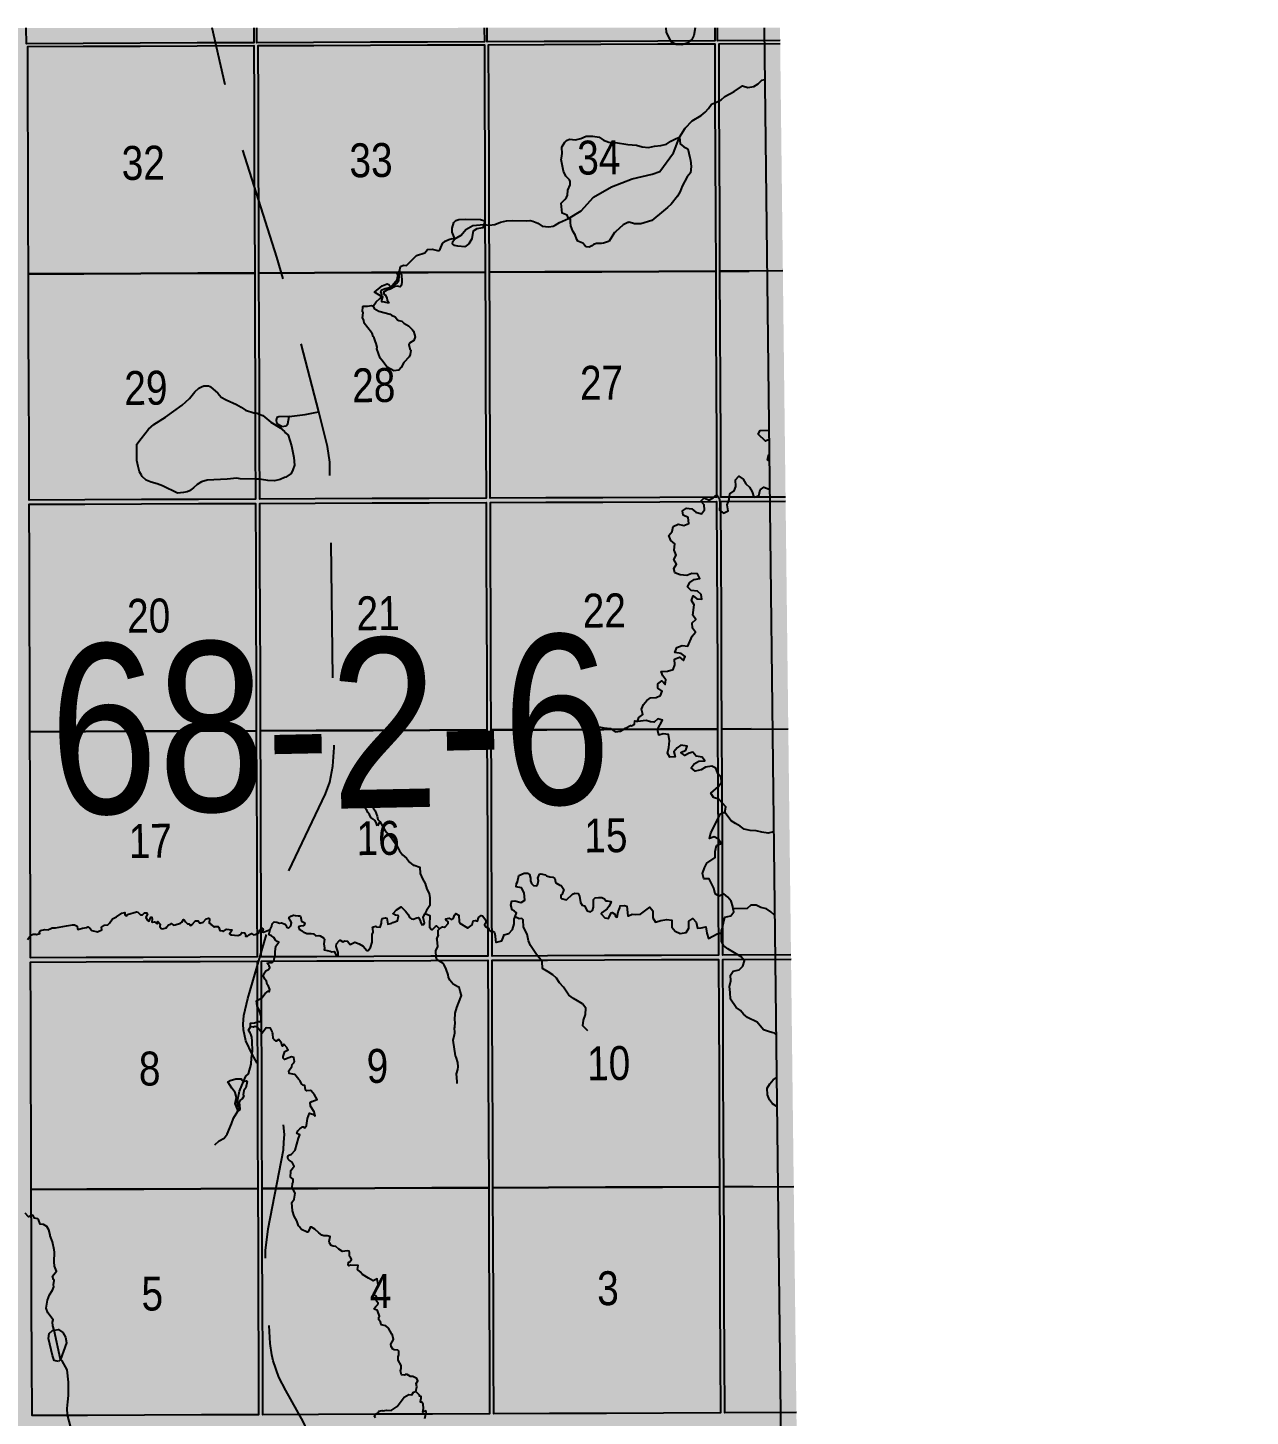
# Model space of a CAD drawing. Extents: x 405326 to 424052, y 6044755 to 6062236.
# Drawn here: x 417312.6 to 417600.2, y 6051122.2 to 6051448.9 of the extents above; entities that cross this region are included whole.
import ezdxf

# ---------------------------------------------------------------- set-up
doc = ezdxf.new("R2010")
doc.units = 0
doc.header["$LTSCALE"] = 5
doc.linetypes.add('DASHED2', pattern=[9.525, 6.35, -3.175])
for name, color, linetype in [('Quarters', 8, 'Continuous'), ('RoadSeg', 57, 'DASHED2'), ('T-WATER', 160, 'Continuous')]:
    doc.layers.add(name, color=color, linetype=linetype)
doc.layers.add('ROUTE-MAP-BACKGROUND-H', color=7, linetype='Continuous', true_color=0xf0ebff)
doc.styles.add('120', font='ARIALN.TTF', dxfattribs={"height": 13})

msp = doc.modelspace()

# ---------------------------------------------------------------- hatches: boundary and pattern name
at = {"layer": 'ROUTE-MAP-BACKGROUND-H'}
h = msp.add_hatch(color=256, dxfattribs=at)
h.dxf.hatch_style = 1
h.paths.add_polyline_path([(417500.313, 6050470.993), (417499.828, 6050583.719), (417489.556, 6051448.866), (416064.545, 6051448.577), (416073.609, 6050477.938), (416071.924, 6050150.968), (416104.424, 6050150.804), (416615.018, 6050150.686), (416614.752, 6050098.449), (417501.84, 6050099.469), (417600.187, 6050099.469), (417600.187, 6050157.259), (417501.84, 6050157.777)])

# ---------------------------------------------------------------- linework, layer by layer
at = {"layer": 'Quarters', "flags": 128}
for points in [[(417365.785, 6051448.841), (417365.797, 6051445.338), (417352.413, 6051445.285), (417339.029, 6051445.231), (417325.645, 6051445.178), (417312.261, 6051445.125), (417312.251, 6051448.83)], [(417419.989, 6051448.852), (417420.003, 6051445.555), (417406.619, 6051445.501), (417393.234, 6051445.448), (417379.85, 6051445.394), (417366.466, 6051445.341), (417366.454, 6051448.841)], [(417474.194, 6051448.863), (417474.208, 6051445.771), (417460.824, 6051445.718), (417447.439, 6051445.664), (417434.055, 6051445.611), (417420.671, 6051445.557), (417420.658, 6051448.852)], [(417489.592, 6051445.833), (417474.877, 6051445.774), (417474.863, 6051448.863)], [(417490.235, 6051391.653), (417475.436, 6051391.594), (417475.38, 6051404.972), (417475.325, 6051418.35), (417475.269, 6051431.728), (417475.214, 6051445.106), (417489.6, 6051445.164)], [(417490.867, 6051338.476), (417475.657, 6051338.416), (417475.602, 6051351.46), (417475.547, 6051364.838), (417475.491, 6051378.216), (417475.436, 6051391.594), (417482.341, 6051391.622)], [(417482.791, 6051283.927), (417475.884, 6051283.9), (417475.828, 6051297.278), (417475.772, 6051310.656), (417475.717, 6051324.034), (417475.661, 6051337.413), (417490.878, 6051337.473)], [(417492.145, 6051230.784), (417476.106, 6051230.721), (417476.052, 6051243.765), (417475.996, 6051257.143), (417475.94, 6051270.522), (417475.884, 6051283.9), (417491.514, 6051283.961)], [(417483.24, 6051176.232), (417476.334, 6051176.205), (417476.278, 6051189.583), (417476.222, 6051202.962), (417476.166, 6051216.34), (417476.11, 6051229.718), (417492.157, 6051229.78)], [(417493.424, 6051123.091), (417476.557, 6051123.027), (417476.502, 6051136.07), (417476.446, 6051149.449), (417476.39, 6051162.827), (417476.334, 6051176.205), (417492.792, 6051176.269)]]:
    msp.add_lwpolyline(points, dxfattribs=at)
for points in [[(417365.982, 6051391.16), (417352.593, 6051391.107), (417339.204, 6051391.054), (417325.815, 6051391.001), (417312.761, 6051390.95), (417312.72, 6051404.326), (417312.679, 6051417.703), (417312.638, 6051431.08), (417312.597, 6051444.457), (417325.647, 6051444.509), (417339.031, 6051444.562), (417352.415, 6051444.616), (417365.8, 6051444.669), (417365.845, 6051431.292), (417365.891, 6051417.915), (417365.937, 6051404.537)], [(417420.208, 6051391.375), (417406.819, 6051391.322), (417393.429, 6051391.269), (417380.04, 6051391.216), (417366.986, 6051391.164), (417366.94, 6051404.541), (417366.894, 6051417.919), (417366.849, 6051431.296), (417366.803, 6051444.673), (417379.853, 6051444.725), (417393.237, 6051444.779), (417406.621, 6051444.832), (417420.005, 6051444.886), (417420.056, 6051431.508), (417420.106, 6051418.13), (417420.157, 6051404.753)], [(417474.432, 6051391.59), (417461.043, 6051391.537), (417447.654, 6051391.484), (417434.266, 6051391.431), (417421.211, 6051391.379), (417421.16, 6051404.757), (417421.11, 6051418.134), (417421.059, 6051431.512), (417421.009, 6051444.89), (417434.058, 6051444.942), (417447.442, 6051444.995), (417460.826, 6051445.049), (417474.211, 6051445.102), (417474.266, 6051431.724), (417474.321, 6051418.346), (417474.377, 6051404.968)], [(417365.982, 6051391.16), (417366.028, 6051377.783), (417366.074, 6051364.405), (417366.12, 6051351.028), (417366.164, 6051337.985), (417352.771, 6051337.932), (417339.377, 6051337.88), (417325.983, 6051337.827), (417312.924, 6051337.776), (417312.884, 6051350.819), (417312.843, 6051364.196), (417312.802, 6051377.573), (417312.761, 6051390.95), (417325.815, 6051391.001), (417339.204, 6051391.054), (417352.593, 6051391.107)], [(417420.208, 6051391.375), (417420.258, 6051377.997), (417420.309, 6051364.62), (417420.36, 6051351.242), (417420.409, 6051338.198), (417407.015, 6051338.146), (417393.621, 6051338.093), (417380.227, 6051338.04), (417367.168, 6051337.989), (417367.123, 6051351.032), (417367.077, 6051364.409), (417367.032, 6051377.787), (417366.986, 6051391.164), (417380.04, 6051391.216), (417393.429, 6051391.269), (417406.819, 6051391.322)], [(417474.432, 6051391.59), (417474.488, 6051378.212), (417474.543, 6051364.834), (417474.599, 6051351.456), (417474.653, 6051338.412), (417461.26, 6051338.359), (417447.866, 6051338.306), (417434.472, 6051338.254), (417421.412, 6051338.202), (417421.363, 6051351.246), (417421.312, 6051364.624), (417421.262, 6051378.001), (417421.211, 6051391.379), (417434.266, 6051391.431), (417447.654, 6051391.484), (417461.043, 6051391.537)], [(417366.351, 6051283.471), (417352.953, 6051283.419), (417339.554, 6051283.367), (417326.155, 6051283.315), (417313.091, 6051283.264), (417313.05, 6051296.641), (417313.009, 6051310.019), (417312.968, 6051323.396), (417312.927, 6051336.773), (417325.986, 6051336.824), (417339.38, 6051336.876), (417352.774, 6051336.929), (417366.168, 6051336.981), (417366.214, 6051323.604), (417366.26, 6051310.226), (417366.306, 6051296.849)], [(417420.616, 6051283.684), (417407.217, 6051283.631), (417393.818, 6051283.579), (417380.419, 6051283.526), (417367.355, 6051283.475), (417367.309, 6051296.853), (417367.263, 6051310.23), (417367.217, 6051323.608), (417367.171, 6051336.985), (417380.231, 6051337.037), (417393.625, 6051337.089), (417407.019, 6051337.142), (417420.413, 6051337.195), (417420.464, 6051323.817), (417420.514, 6051310.439), (417420.565, 6051297.061)], [(417474.881, 6051283.896), (417461.482, 6051283.843), (417448.083, 6051283.791), (417434.684, 6051283.739), (417421.62, 6051283.687), (417421.569, 6051297.065), (417421.518, 6051310.443), (417421.467, 6051323.821), (417421.416, 6051337.199), (417434.476, 6051337.25), (417447.87, 6051337.303), (417461.264, 6051337.356), (417474.658, 6051337.409), (417474.713, 6051324.03), (417474.769, 6051310.652), (417474.825, 6051297.274)], [(417366.351, 6051283.471), (417366.397, 6051270.094), (417366.443, 6051256.716), (417366.489, 6051243.339), (417366.534, 6051230.296), (417353.131, 6051230.244), (417339.727, 6051230.193), (417326.324, 6051230.141), (417313.255, 6051230.091), (417313.214, 6051243.133), (417313.173, 6051256.51), (417313.132, 6051269.887), (417313.091, 6051283.264), (417326.155, 6051283.315), (417339.554, 6051283.367), (417352.953, 6051283.419)], [(417420.616, 6051283.684), (417420.667, 6051270.306), (417420.718, 6051256.928), (417420.769, 6051243.55), (417420.818, 6051230.506), (417407.415, 6051230.454), (417394.011, 6051230.402), (417380.607, 6051230.35), (417367.538, 6051230.3), (417367.493, 6051243.343), (417367.447, 6051256.72), (417367.401, 6051270.098), (417367.355, 6051283.475), (417380.419, 6051283.526), (417393.818, 6051283.579), (417407.217, 6051283.631)], [(417474.881, 6051283.896), (417474.936, 6051270.518), (417474.992, 6051257.139), (417475.048, 6051243.761), (417475.103, 6051230.717), (417461.699, 6051230.665), (417448.295, 6051230.613), (417434.891, 6051230.561), (417421.822, 6051230.51), (417421.772, 6051243.554), (417421.721, 6051256.932), (417421.67, 6051270.31), (417421.62, 6051283.687), (417434.684, 6051283.739), (417448.083, 6051283.791), (417461.482, 6051283.843)], [(417366.722, 6051175.782), (417353.314, 6051175.731), (417339.905, 6051175.68), (417326.497, 6051175.629), (417313.423, 6051175.579), (417313.381, 6051188.956), (417313.34, 6051202.333), (417313.299, 6051215.71), (417313.258, 6051229.087), (417326.327, 6051229.138), (417339.73, 6051229.189), (417353.134, 6051229.241), (417366.538, 6051229.292), (417366.584, 6051215.915), (417366.63, 6051202.537), (417366.676, 6051189.16)], [(417421.026, 6051175.992), (417407.617, 6051175.94), (417394.209, 6051175.888), (417380.8, 6051175.837), (417367.725, 6051175.786), (417367.679, 6051189.164), (417367.633, 6051202.541), (417367.587, 6051215.919), (417367.541, 6051229.296), (417380.61, 6051229.347), (417394.014, 6051229.399), (417407.418, 6051229.451), (417420.822, 6051229.503), (417420.873, 6051216.125), (417420.924, 6051202.747), (417420.975, 6051189.369)], [(417475.331, 6051176.201), (417461.922, 6051176.149), (417448.513, 6051176.098), (417435.104, 6051176.046), (417422.03, 6051175.995), (417421.979, 6051189.373), (417421.928, 6051202.751), (417421.877, 6051216.129), (417421.826, 6051229.507), (417434.895, 6051229.558), (417448.299, 6051229.61), (417461.703, 6051229.662), (417475.107, 6051229.714), (417475.163, 6051216.336), (417475.219, 6051202.958), (417475.275, 6051189.579)], [(417366.722, 6051175.782), (417366.768, 6051162.405), (417366.814, 6051149.027), (417366.861, 6051135.65), (417366.906, 6051122.607), (417353.492, 6051122.556), (417340.079, 6051122.505), (417326.666, 6051122.455), (417313.587, 6051122.405), (417313.547, 6051135.448), (417313.506, 6051148.825), (417313.464, 6051162.202), (417313.423, 6051175.579), (417326.497, 6051175.629), (417339.905, 6051175.68), (417353.314, 6051175.731)], [(417421.026, 6051175.992), (417421.077, 6051162.614), (417421.129, 6051149.236), (417421.18, 6051135.858), (417421.23, 6051122.815), (417407.816, 6051122.763), (417394.402, 6051122.712), (417380.988, 6051122.661), (417367.909, 6051122.611), (417367.864, 6051135.654), (417367.818, 6051149.031), (417367.771, 6051162.409), (417367.725, 6051175.786), (417380.8, 6051175.837), (417394.209, 6051175.888), (417407.617, 6051175.94)], [(417475.331, 6051176.201), (417475.387, 6051162.823), (417475.443, 6051149.445), (417475.499, 6051136.066), (417475.554, 6051123.023), (417462.14, 6051122.971), (417448.726, 6051122.92), (417435.312, 6051122.869), (417422.233, 6051122.818), (417422.183, 6051135.862), (417422.132, 6051149.24), (417422.081, 6051162.618), (417422.03, 6051175.995), (417435.104, 6051176.046), (417448.513, 6051176.098), (417461.922, 6051176.149)]]:
    msp.add_lwpolyline(points, close=True, dxfattribs=at)
at = {"layer": 'RoadSeg', "flags": 128}
for points in [[(417493.311, 6049804.416), (417503.222, 6049824.787), (417504.761, 6049827.481), (417506.437, 6049830.012), (417508.799, 6049833.123), (417516.248, 6049841.066), (417519.016, 6049843.853), (417520.942, 6049845.557), (417540.536, 6049861.145), (417541.937, 6049862.572), (417543.586, 6049864.802), (417544.41, 6049866.683), (417544.998, 6049868.758), (417546.359, 6049878.268), (417546.664, 6049879.539), (417547.661, 6049882.72), (417549.344, 6049886.482), (417552.535, 6049892.837), (417554.406, 6049895.572), (417555.448, 6049896.658), (417556.625, 6049897.582), (417564.308, 6049902.336), (417566.891, 6049904.487), (417567.767, 6049905.504), (417569.153, 6049907.596), (417569.95, 6049909.21), (417570.791, 6049911.889), (417570.978, 6049914.022), (417570.838, 6049917.479), (417569.519, 6049934.117), (417568.938, 6049939.527), (417568.283, 6049942.141), (417567.432, 6049944.585), (417562.819, 6049956.562), (417561.995, 6049959.339), (417559.379, 6049971.259), (417558.884, 6049975.739), (417559.014, 6049977.439), (417559.411, 6049979.111), (417560.584, 6049981.83), (417562.165, 6049984.126), (417570.397, 6049994.315), (417572.031, 6049997.244), (417572.749, 6049999.454), (417573.311, 6050002.76), (417573.304, 6050004.656), (417572.731, 6050008.103), (417571.223, 6050014.857), (417571.048, 6050016.817), (417571.318, 6050019.75), (417572.571, 6050023.436), (417574.804, 6050027.875), (417576.642, 6050032.205), (417577.419, 6050036.313), (417577.728, 6050042.075), (417577.581, 6050045.864), (417577.106, 6050047.85), (417576.198, 6050049.86), (417574.96, 6050051.763), (417573.396, 6050053.36), (417568.624, 6050057.184), (417566.859, 6050058.843), (417565.188, 6050060.736), (417563.156, 6050063.986), (417561.828, 6050067.019), (417561.005, 6050069.695), (417559.1, 6050081.032), (417557.869, 6050085.729), (417557.369, 6050087.315), (417555.374, 6050091.964), (417554.154, 6050094.566), (417551.084, 6050099.69), (417547.111, 6050105.851), (417544.651, 6050109.665), (417542.936, 6050112.057), (417541.779, 6050113.297), (417539.339, 6050115.374), (417536.645, 6050116.913), (417533.263, 6050117.972), (417530.361, 6050118.309), (417527.172, 6050118.108), (417524.956, 6050117.529), (417521.426, 6050116.123), (417516.619, 6050113.791), (417512.855, 6050112.481), (417510.238, 6050111.926), (417508.511, 6050111.789), (417506.251, 6050111.708), (417504.085, 6050111.861), (417501.983, 6050112.182), (417499.172, 6050112.954), (417496.522, 6050113.995), (417493.121, 6050115.918), (417490.788, 6050117.698), (417489.125, 6050119.226), (417486.704, 6050121.969), (417485.364, 6050124.003), (417483.731, 6050127.228), (417482.666, 6050130.399), (417475.483, 6050157.561), (417471.521, 6050172.543), (417470.457, 6050175.647), (417468.754, 6050179.037), (417466.527, 6050182.084), (417454.748, 6050196.27), (417452.027, 6050199.04), (417450.133, 6050200.496), (417444.095, 6050204.393), (417442.606, 6050205.591), (417440.937, 6050207.419), (417439.494, 6050209.55), (417438.379, 6050211.955), (417437.62, 6050214.767), (417437.029, 6050219.079), (417435.902, 6050229.833), (417435.754, 6050246.097), (417434.915, 6050252.699), (417432.503, 6050275.335), (417429.936, 6050298.966), (417428.825, 6050304.298), (417427.526, 6050307.464), (417425.833, 6050310.422), (417421.787, 6050316.091), (417402.858, 6050342.6), (417400.366, 6050345.607), (417398.596, 6050347.465), (417396.254, 6050349.645), (417394.667, 6050350.742), (417393.275, 6050352.076), (417390.909, 6050353.855), (417367.251, 6050372.811), (417365.38, 6050374.767), (417364.488, 6050376.013), (417363.211, 6050378.214), (417362.475, 6050379.961), (417359.071, 6050386.675), (417357.048, 6050391.09), (417354.723, 6050395.598), (417350.746, 6050404.262), (417349.878, 6050407.504), (417349.654, 6050410.227), (417349.952, 6050413.393), (417350.818, 6050416.439), (417352.064, 6050418.861), (417356.168, 6050424.537), (417361.856, 6050432.376), (417362.367, 6050433.352), (417363.058, 6050435.296), (417363.349, 6050437.231), (417363.316, 6050440.325), (417362.768, 6050442.642), (417361.757, 6050444.816), (417358.509, 6050450.468), (417357.522, 6050453.075), (417357.144, 6050455.196), (417357.103, 6050457.125), (417357.482, 6050459.628), (417357.887, 6050460.9), (417359.324, 6050463.726), (417365.182, 6050471.402), (417365.436, 6050471.94), (417368.517, 6050475.665), (417370.059, 6050478.056), (417371.505, 6050480.916), (417371.996, 6050482.89), (417372.242, 6050485.39), (417372.136, 6050487.218), (417371.689, 6050489.438), (417370.906, 6050491.85), (417367.683, 6050499.434), (417366.576, 6050502.97), (417365.484, 6050508.936), (417362.745, 6050528.143), (417362.672, 6050531.601), (417363.16, 6050538.366), (417363.232, 6050542.76), (417362.493, 6050564.97), (417362.666, 6050569.332), (417363.3, 6050573.904), (417363.946, 6050576.38), (417365.769, 6050581.41), (417367.298, 6050584.57), (417369.096, 6050587.669), (417379.028, 6050602.416), (417386.285, 6050613.19), (417392.416, 6050622.171), (417394.7, 6050625.847), (417395.841, 6050628.5), (417396.632, 6050631.977), (417396.704, 6050634.807), (417396.428, 6050636.863), (417394.837, 6050642.819), (417393.727, 6050646.488), (417393.312, 6050647.211), (417392.356, 6050651.483), (417392.229, 6050652.745), (417392.252, 6050656.372), (417392.475, 6050658.373), (417394.174, 6050669.19), (417394.524, 6050673.09), (417394.109, 6050676.941), (417393.168, 6050680.514), (417392.86, 6050682.437), (417392.744, 6050686.361), (417393.521, 6050704.511), (417393.81, 6050706.547), (417394.211, 6050708.053), (417396.182, 6050712.353), (417401.925, 6050722.325), (417403.444, 6050724.42), (417405.301, 6050726.289), (417412.322, 6050730.964), (417416.179, 6050734.174), (417424.375, 6050743.033), (417427.094, 6050746.585), (417429.124, 6050749.689), (417434.207, 6050757.849), (417437.149, 6050761.872), (417452.689, 6050780.503), (417454.11, 6050782.53), (417455.651, 6050785.158), (417459.11, 6050791.453), (417459.808, 6050793.032), (417461.21, 6050797.521), (417461.811, 6050800.528), (417462.236, 6050805.595), (417462.691, 6050849.79), (417462.339, 6050852.245), (417461.796, 6050854.296), (417460.03, 6050857.552), (417458.45, 6050859.848), (417448.828, 6050872.619), (417445.311, 6050876.836), (417442.766, 6050879.177), (417423.003, 6050894.727), (417421.44, 6050896.257), (417420.174, 6050897.894), (417418.962, 6050900.097), (417418.331, 6050901.614), (417416.381, 6050908.826), (417413.397, 6050922.337), (417413.052, 6050926.023), (417411.856, 6050955.61), (417409.959, 6051000.854), (417409.291, 6051005.664), (417408.535, 6051008.376), (417407.154, 6051012.273), (417405.034, 6051016.52), (417403.073, 6051019.506), (417396.505, 6051027.95), (417394.991, 6051030.28), (417393.843, 6051032.618), (417392.957, 6051035.161), (417384.148, 6051065.983), (417383.66, 6051068.601), (417381.012, 6051108.505), (417380.501, 6051112.188), (417380.022, 6051114.373), (417378.885, 6051117.776), (417377.418, 6051121.006), (417373.271, 6051128.27), (417371.673, 6051131.397), (417370.293, 6051135.294), (417369.998, 6051136.652), (417369.64, 6051139.372), (417368.567, 6051156.951), (417368.542, 6051161.242), (417369.165, 6051166.346), (417372.729, 6051184.888), (417372.861, 6051186.749), (417372.985, 6051188.488), (417372.675, 6051192.074), (417371.738, 6051195.481), (417370.897, 6051197.46), (417365.395, 6051207.391), (417363.93, 6051210.52), (417363.309, 6051213.136), (417363.247, 6051214.498), (417363.403, 6051216.531), (417364.349, 6051220.544), (417370.865, 6051242.61), (417372.056, 6051246.062), (417373.164, 6051248.715), (417382.654, 6051268.647), (417383.626, 6051271.43), (417384.346, 6051275.138), (417384.651, 6051279.57), (417384.429, 6051288.383), (417383.94, 6051333.157), (417383.618, 6051346.692), (417383.107, 6051350.375), (417381.036, 6051358.549), (417374.728, 6051382.902), (417371.211, 6051394.872), (417361.582, 6051425.178), (417359.985, 6051431.399), (417355.991, 6051448.839)], [(417374.106, 6051357.436), (417377.823, 6051357.881), (417380.242, 6051358.365), (417381.036, 6051358.549)]]:
    msp.add_lwpolyline(points, dxfattribs=at)
msp.add_lwpolyline([(417374.106, 6051357.436), (417371.646, 6051357.35), (417371.216, 6051357.208), (417371.032, 6051356.505), (417371.142, 6051356.008), (417371.383, 6051355.614), (417372.394, 6051355.037), (417373.388, 6051355.225), (417373.811, 6051355.666)], close=True, dxfattribs=at)
at = {"layer": 'ROUTE-MAP-BACKGROUND-H', "flags": 128}
msp.add_lwpolyline([(417485.846, 6051448.865), (417497.338, 6050470.995)], dxfattribs=at)
at = {"layer": 'T-WATER'}
for p, q in [((417369.21, 6051236.549), (417369.588, 6051236.723)), ((417475.809, 6051235.946), (417475.825, 6051236.595)), ((417320.327, 6051135.584), (417318.776, 6051142.507))]:
    msp.add_line(p, q, dxfattribs=at)
at = {"layer": 'T-WATER', "flags": 128}
for points in [[(417469.595, 6051448.862), (417469.322, 6051447.079), (417468.732, 6051445.964), (417468.463, 6051445.772), (417467.748, 6051445.262), (417467.264, 6051445.098), (417466.503, 6051444.84), (417465.108, 6051444.92), (417464.789, 6051445.088), (417464, 6051445.504), (417463.877, 6051445.754), (417462.886, 6051447.756), (417462.793, 6051448.86)], [(417465.936, 6051423.098), (417467.226, 6051425.256), (417468.921, 6051426.938), (417470.979, 6051428.252), (417471.923, 6051429.003), (417472.737, 6051429.871), (417473.437, 6051430.873), (417474.616, 6051431.36), (417475.708, 6051431.935), (417476.596, 6051432.725), (417478.783, 6051433.846), (417480.745, 6051435.229), (417482.004, 6051434.816), (417483.4, 6051435.065), (417484.46, 6051435.673), (417485.275, 6051436.561), (417485.988, 6051436.722)], [(417439.784, 6051404.031), (417442.806, 6051405.816), (417445.683, 6051409.019), (417449.95, 6051411.466), (417454.819, 6051413.337), (417459.508, 6051414.419), (417461.262, 6051415.045), (417464.506, 6051419.434), (417465.936, 6051423.098)], [(417419.854, 6051402.614), (417421.142, 6051402.442), (417422.48, 6051402.56), (417423.831, 6051403.12), (417425.196, 6051403.415), (417426.721, 6051403.541), (417430.004, 6051403.451), (417430.751, 6051403.557), (417431.409, 6051403.385), (417432.553, 6051402.863), (417433.616, 6051402.213), (417435.195, 6051402.057), (417436.21, 6051402.219), (417436.657, 6051402.4), (417437.704, 6051403.022), (417439.784, 6051404.031)], [(417413.096, 6051399.218), (417414.54, 6051400.111), (417415.621, 6051401.418), (417417.294, 6051402.358), (417419.854, 6051402.614)], [(417400.056, 6051391.645), (417400.313, 6051392.679), (417400.979, 6051392.988), (417401.67, 6051392.968), (417402.177, 6051393.38), (417404.061, 6051395.269), (417405.972, 6051395.919), (417406.597, 6051396.736), (417407.748, 6051396.804), (417408.954, 6051396.436), (417409.382, 6051396.503), (417409.608, 6051396.8), (417410.193, 6051398.111), (417410.816, 6051398.63), (417411.624, 6051399.032), (417412.468, 6051399.292), (417413.096, 6051399.218)], [(417395.788, 6051385.66), (417395.91, 6051386.157), (417395.635, 6051386.764), (417395.858, 6051387.236), (417396.64, 6051387.515), (417397.395, 6051387.706), (417398.008, 6051387.69), (417398.609, 6051388.087), (417398.769, 6051388.219), (417399.329, 6051388.711), (417399.869, 6051389.393), (417399.993, 6051390.447), (417399.952, 6051390.971), (417400.056, 6051391.645)], [(417393.836, 6051383.383), (417394.52, 6051384.432), (417395.453, 6051385.151), (417395.788, 6051385.66)], [(417486.984, 6051351.972), (417486.167, 6051351.611), (417484.453, 6051353.228), (417484.857, 6051354.108), (417486.958, 6051354.193)], [(417487.043, 6051346.975), (417486.604, 6051347.225), (417486.938, 6051348.432), (417487.026, 6051348.464)], [(417456.025, 6051285.689), (417456.379, 6051286.59), (417457.322, 6051287.299), (417456.986, 6051288.582), (417457.433, 6051289.712), (417458.214, 6051290.619), (417459.069, 6051291.254), (417460.438, 6051291.297), (417461.411, 6051291.783), (417461.873, 6051292.842), (417460.858, 6051293.518), (417460.784, 6051294.554), (417461.725, 6051295.215), (417462.549, 6051294.352), (417462.735, 6051295.462), (417462.007, 6051296.395), (417461.62, 6051297.467), (417463.101, 6051297.526), (417464.417, 6051297.886), (417464.828, 6051298.993), (417464.763, 6051300.304), (417465.947, 6051300.787), (417466.882, 6051300.034), (417467.252, 6051300.929), (417466.32, 6051301.68), (417464.835, 6051301.891), (417465.325, 6051303.075), (417466.521, 6051303.556), (417467.863, 6051303.389), (417468.921, 6051305.71), (417469.654, 6051306.662), (417468.94, 6051307.639), (417468.921, 6051308.886), (417469.738, 6051309.668), (417469.038, 6051310.67), (417469.4, 6051313.102), (417468.735, 6051314.114), (417469.171, 6051315.227), (417470.031, 6051314.525), (417471.143, 6051314.416), (417471.028, 6051315.571), (417470.122, 6051316.371), (417468.666, 6051316.504), (417467.818, 6051317.332), (417468.358, 6051318.36), (417469.331, 6051319.058), (417470.677, 6051319.337), (417470.125, 6051320.445), (417468.814, 6051320.518), (417467.661, 6051320.015), (417466.099, 6051320.166), (417464.858, 6051320.617), (417464.549, 6051321.689), (417465.21, 6051322.692), (417464.601, 6051323.75), (417465.151, 6051324.828), (417464.699, 6051325.997), (417464.808, 6051327.497), (417463.85, 6051328.25), (417463.428, 6051329.425), (417464.153, 6051330.37), (417464.445, 6051331.538), (417465.573, 6051332.089), (417466.934, 6051331.79), (417468.097, 6051332.281), (417467.922, 6051333.666), (417466.77, 6051334.212), (417466.592, 6051335.199), (417467.578, 6051335.893), (417468.789, 6051335.699), (417469.733, 6051334.926), (417471.061, 6051334.549), (417471.82, 6051335.473), (417471.725, 6051336.67), (417470.905, 6051337.529), (417471.753, 6051338.326), (417472.868, 6051337.74), (417473.914, 6051338.378), (417474.663, 6051339.019), (417475.346, 6051338.033), (417475.39, 6051336.652), (417475.329, 6051335.413), (417476.263, 6051334.693), (417477.4, 6051335.232), (417477.154, 6051336.614), (417477.6, 6051337.882), (417477.734, 6051339.232), (417478.748, 6051339.902), (417479.17, 6051340.979), (417479.071, 6051342.543), (417479.904, 6051343.39), (417480.923, 6051342.689), (417481.531, 6051341.615), (417482.376, 6051340.763), (417483.013, 6051339.704), (417483.406, 6051338.434), (417484.597, 6051338.74), (417484.897, 6051340.137), (417485.782, 6051340.782), (417487.009, 6051340.324), (417487.123, 6051340.176)], [(417443.8, 6051283.973), (417444.045, 6051283.967), (417446.517, 6051284.517), (417448.095, 6051284.185), (417449.663, 6051284.014), (417450.783, 6051283.25), (417452.031, 6051283.401), (417453.186, 6051284.142), (417454.37, 6051284.706), (417454.605, 6051284.687), (417455.334, 6051285.08), (417455.421, 6051285.813), (417456.025, 6051285.689)], [(417476.621, 6051264.253), (417476.802, 6051265.63), (417475.202, 6051267.401), (417473.923, 6051267.83), (417473.271, 6051268.847), (417475.072, 6051270.399), (417475.771, 6051271.396), (417475.713, 6051272.539), (417474.938, 6051273.452), (417474.481, 6051274.662), (417473.504, 6051275.133), (417472.039, 6051274.928), (417470.999, 6051274.289), (417469.631, 6051274.005), (417468.692, 6051274.759), (417469.404, 6051275.741), (417470.472, 6051276.337), (417471.886, 6051276.406), (417471.274, 6051277.248), (417469.836, 6051277.517), (417469.091, 6051278.464), (417468.227, 6051278.235), (417467.135, 6051277.658), (417466.263, 6051278.417), (417467.44, 6051278.923), (417467.714, 6051279.88), (417466.254, 6051280.126), (417465.338, 6051279.474), (417464.616, 6051278.507), (417464.869, 6051277.379), (417463.645, 6051277.249), (417463.065, 6051278.213), (417463.414, 6051279.569), (417463.55, 6051281.162), (417463.3, 6051282.58), (417462.096, 6051282.738), (417461.02, 6051282.485), (417460.714, 6051283.817), (417461.95, 6051285.967), (417460.857, 6051286.283), (417459.964, 6051285.485), (417459.057, 6051285.603), (417458.104, 6051285.919), (417456.025, 6051285.689)], [(417478.553, 6051241.604), (417478.439, 6051242.167), (417478.036, 6051243.409), (417477.267, 6051244.315), (417476.369, 6051245.098), (417475.273, 6051244.595), (417474.284, 6051245.115), (417474.028, 6051246.495), (417472.881, 6051248.656), (417471.666, 6051248.698), (417471.324, 6051249.945), (417471.772, 6051251.216), (417472.315, 6051252.386), (417474.318, 6051253.71), (417474.305, 6051255.09), (417474.595, 6051256.488), (417475.751, 6051256.949), (417475.082, 6051257.965), (417474.084, 6051258.557), (417473.011, 6051258.138), (417473.272, 6051259.513), (417475.559, 6051263.958), (417476.288, 6051264.251), (417476.621, 6051264.253)], [(417488.069, 6051259.722), (417488.063, 6051259.722), (417486.74, 6051259.403), (417485.26, 6051259.612), (417483.941, 6051259.986), (417482.516, 6051260.019), (417481.111, 6051260.312), (417480.187, 6051261.069), (417479.074, 6051261.643), (417478.101, 6051262.336), (417476.621, 6051264.253)], [(417395.389, 6051262.156), (417396.587, 6051260.11), (417398.125, 6051258.296), (417399.508, 6051256.377), (417400.068, 6051255.235), (417400.778, 6051254.3), (417401.714, 6051253.563), (417402.401, 6051252.596), (417403.228, 6051251.91), (417403.487, 6051251.896), (417404.833, 6051251.407), (417404.879, 6051249.882), (417405.417, 6051248.657), (417406.112, 6051247.604), (417406.476, 6051246.218), (417407.016, 6051245.241), (417407.203, 6051244.159), (417407.166, 6051242.356), (417406.435, 6051241.2), (417406.043, 6051240.406)], [(417427.214, 6051239.602), (417427.534, 6051240.636), (417427.089, 6051241.054), (417426.559, 6051241.384), (417426.249, 6051242.562), (417426.495, 6051243.445), (417427.163, 6051243.481), (417428.637, 6051243.112), (417429.535, 6051243.626), (417429.346, 6051245.374), (417428.777, 6051246.512), (417427.507, 6051246.786), (417427.545, 6051247.561), (417427.836, 6051247.991), (417428.111, 6051249.483), (417429.367, 6051249.997), (417430.156, 6051249.987), (417430.653, 6051249.648), (417430.886, 6051248.859), (417430.857, 6051248.175), (417431.086, 6051247.533), (417431.572, 6051247.12), (417432.237, 6051246.986), (417432.564, 6051247.474), (417432.752, 6051248.262), (417432.613, 6051248.803), (417432.96, 6051249.731), (417433.306, 6051249.869), (417434.424, 6051249.617), (417434.662, 6051249.362), (417435.376, 6051249.129), (417436.086, 6051249.036), (417436.57, 6051248.703), (417436.715, 6051247.868), (417436.837, 6051247.721), (417437.791, 6051247.134), (417438.079, 6051247.064), (417438.695, 6051246.134), (417438.32, 6051245.041), (417438.024, 6051244.802), (417437.972, 6051244.162), (417438.154, 6051244.047), (417439.368, 6051243.74), (417440.725, 6051245.088), (417441.329, 6051245.289), (417442.071, 6051245.23), (417442.405, 6051244.577), (417442.639, 6051243.092), (417442.981, 6051242.433), (417443.584, 6051242.301), (417444.195, 6051241.14), (417444.99, 6051240.937), (417445.416, 6051241.25), (417445.655, 6051242.009), (417445.648, 6051243.768), (417446.049, 6051244.162), (417446.904, 6051244.283), (417447.636, 6051244.277), (417448.304, 6051243.944), (417448.573, 6051243.45), (417448.899, 6051243.48), (417449.788, 6051243.325), (417449.823, 6051243.173), (417449.295, 6051242.123), (417448.917, 6051241.63), (417447.708, 6051240.771), (417447.525, 6051240.421), (417448.332, 6051239.474), (417449.2, 6051239.35), (417449.838, 6051240.668), (417450.052, 6051240.762), (417450.688, 6051240.323), (417450.873, 6051239.836), (417451.268, 6051239.661), (417451.464, 6051240.883), (417451.879, 6051241.872), (417451.962, 6051242.311), (417452.913, 6051242.368), (417453.52, 6051242.213), (417453.792, 6051239.977), (417453.95, 6051239.938), (417454.755, 6051240.355), (417455.572, 6051240.271), (417456.708, 6051240.361), (417458.926, 6051242.009), (417459.662, 6051241.156), (417459.65, 6051239.52), (417460.294, 6051238.503), (417461.564, 6051238.862), (417462.93, 6051239.132), (417464.141, 6051238.905), (417464.122, 6051237.254), (417464.877, 6051236.32), (417466.055, 6051235.819), (417467.453, 6051236.073), (417468.11, 6051237.087), (417468.115, 6051238.668), (417469.074, 6051239.343), (417469.87, 6051238.475), (417470.117, 6051237.08), (417471.007, 6051237.14), (417472.142, 6051237.351), (417472.314, 6051235.889), (417472.701, 6051234.664), (417474.816, 6051235.752), (417475.809, 6051235.946)], [(417312.536, 6051234.411), (417313.281, 6051235.406), (417313.871, 6051235.638), (417314.466, 6051235.641), (417314.641, 6051235.538), (417315.396, 6051235.787), (417315.307, 6051236.115), (417315.549, 6051236.513), (417316.628, 6051236.761), (417317.438, 6051236.641), (417317.692, 6051236.855), (417318.315, 6051237.146), (417319.083, 6051237.154), (417321.666, 6051237.568), (417323.09, 6051237.879), (417323.553, 6051237.87), (417324.218, 6051237.566), (417324.296, 6051236.902), (417324.391, 6051236.713), (417325.474, 6051237.04), (417326.408, 6051237.186), (417326.75, 6051237.385), (417327.218, 6051237.064), (417327.635, 6051236.533), (417328.963, 6051236.213), (417330.024, 6051236.704), (417329.91, 6051237.329), (417330.623, 6051237.746), (417331.4, 6051237.881), (417331.793, 6051238.209), (417332.543, 6051239.244), (417333.437, 6051239.687), (417334.747, 6051240.564), (417335.4, 6051240.775), (417335.432, 6051240.229), (417335.815, 6051239.936), (417336.062, 6051240.262), (417338.186, 6051240.922), (417338.506, 6051240.81), (417339.114, 6051240.179), (417339.559, 6051240.226), (417340.044, 6051240.669), (417340.563, 6051240.691), (417340.781, 6051240.401), (417340.366, 6051239.56), (417340.733, 6051238.919), (417341.144, 6051238.726), (417341.523, 6051239.654), (417341.781, 6051239.644), (417341.853, 6051239.139), (417341.76, 6051238.559), (417341.932, 6051238.46), (417342.378, 6051238.543), (417343.027, 6051238.102), (417343.158, 6051238.642), (417343.719, 6051237.976), (417343.674, 6051237.412), (417343.971, 6051237.004), (417344.289, 6051236.92), (417345.237, 6051237.143), (417345.274, 6051237.391), (417345.693, 6051237.819), (417346.16, 6051237.976), (417346.362, 6051238.138), (417346.895, 6051237.763), (417347.262, 6051237.818), (417348.485, 6051238.27), (417348.84, 6051238.499), (417349.224, 6051239.074), (417349.417, 6051239.031), (417349.69, 6051238.545), (417350.202, 6051238.11), (417350.584, 6051238.047), (417350.887, 6051237.655), (417351.271, 6051237.892), (417351.895, 6051238.627), (417352.12, 6051238.784), (417352.653, 6051238.767), (417353.073, 6051238.243), (417353.835, 6051238.455), (417354.532, 6051239.243), (417355.089, 6051239.411), (417355.331, 6051239.248), (417355.299, 6051238.255), (417355.558, 6051238.176), (417355.796, 6051237.855), (417356.423, 6051237.313), (417356.673, 6051237.414), (417357.374, 6051237.456), (417357.533, 6051237.245), (417357.815, 6051236.501), (417358.382, 6051236.409), (417358.57, 6051236.296), (417359.321, 6051236.824), (417360.589, 6051236.674), (417360.494, 6051236.388), (417360.081, 6051235.727), (417360.466, 6051235.478), (417362.012, 6051235.325), (417362.659, 6051235.547), (417362.96, 6051236.036), (417363.581, 6051235.974), (417363.909, 6051235.342), (417363.838, 6051235.166), (417364.283, 6051235.148), (417364.577, 6051235.489), (417365.194, 6051235.782), (417365.726, 6051235.517), (417366.126, 6051235.58), (417366.988, 6051235.986), (417367.036, 6051236.363), (417367.581, 6051237.145), (417367.96, 6051236.853), (417367.839, 6051236.183), (417368.021, 6051236.131), (417369.21, 6051236.549)], [(417369.588, 6051236.723), (417369.988, 6051237.496), (417370.1, 6051238.086), (417370.587, 6051238.522), (417371.147, 6051238.46), (417371.802, 6051238.209), (417372.302, 6051238.296), (417373.125, 6051237.985), (417373.304, 6051237.798), (417373.494, 6051237.441), (417373.633, 6051237.178), (417373.9, 6051237.146), (417374, 6051237.147), (417374.042, 6051237.17), (417374.465, 6051237.619), (417374.613, 6051238.419), (417374.015, 6051239.493), (417374.447, 6051239.908), (417375.127, 6051240.14), (417375.465, 6051240.015), (417376.177, 6051239.975), (417376.443, 6051239.96)], [(417376.443, 6051239.96), (417376.52, 6051239.956), (417376.72, 6051239.875), (417377.018, 6051238.734), (417377.737, 6051238.309), (417377.636, 6051237.745), (417377.365, 6051237.568), (417376.718, 6051237.5), (417376.452, 6051237.472)], [(417376.454, 6051236.891), (417376.468, 6051236.851), (417377.125, 6051236.455), (417377.402, 6051236.158), (417378.262, 6051235.811), (417379.263, 6051235.838), (417379.786, 6051235.697), (417380.377, 6051235.292), (417381.067, 6051235.348), (417381.394, 6051235.288), (417382.195, 6051234.761), (417382.417, 6051234.45), (417382.263, 6051233.371), (417382.394, 6051232.381), (417382.307, 6051231.949), (417383.764, 6051231.645), (417384.153, 6051231.489), (417384.698, 6051231.559), (417385.15, 6051230.692), (417385.65, 6051230.741), (417385.644, 6051231.324), (417385.112, 6051232.741), (417385.26, 6051233.336), (417385.818, 6051234.043), (417386.099, 6051234.238), (417386.722, 6051233.864), (417387.183, 6051234.052), (417387.796, 6051233.966), (417388.423, 6051233.211), (417389.534, 6051233.745), (417390.58, 6051233.335), (417391.511, 6051232.799), (417392.342, 6051231.841), (417392.663, 6051231.783), (417393.254, 6051232.519), (417393.625, 6051233.742), (417393.588, 6051235.59), (417393.838, 6051236.094), (417393.792, 6051236.998), (417393.703, 6051237.297), (417394.481, 6051237.562), (417394.655, 6051237.375), (417395.528, 6051237.28), (417395.792, 6051238.264), (417395.774, 6051238.692), (417395.955, 6051239.337), (417396.77, 6051239.463), (417397.086, 6051239.432), (417397.288, 6051238.034), (417398.264, 6051238.253), (417398.489, 6051238.404), (417399.589, 6051238.79), (417399.806, 6051239.851), (417399.742, 6051240.048), (417399.091, 6051240.092), (417398.537, 6051240.433), (417398.536, 6051240.519), (417399.323, 6051241.402), (417400.405, 6051242.046), (417401.459, 6051241.06), (417402.095, 6051240.234), (417402.389, 6051239.606), (417402.834, 6051239.24), (417403.289, 6051239.196), (417404.156, 6051239.516), (417404.484, 6051239.538), (417404.993, 6051238.74), (417404.986, 6051238.532), (417405.309, 6051237.847), (417405.807, 6051237.94), (417405.927, 6051238.341), (417405.638, 6051239.535), (417406.043, 6051240.406)], [(417406.043, 6051240.406), (417406.441, 6051240.379), (417407.199, 6051240.026), (417407.087, 6051237.82), (417407.137, 6051237.331), (417407.603, 6051236.777), (417407.826, 6051236.768), (417408.537, 6051237.475), (417408.767, 6051237.573), (417409.444, 6051236.92)], [(417409.444, 6051236.92), (417410.136, 6051237.34), (417410.574, 6051237.284), (417410.895, 6051237.453), (417411.461, 6051238.156), (417411.517, 6051238.54), (417410.959, 6051239.017), (417410.978, 6051239.276), (417411.729, 6051239.42), (417412.237, 6051239.128), (417412.725, 6051239.376), (417413.002, 6051240.092), (417413.271, 6051240.475), (417413.975, 6051240.152), (417414.077, 6051238.566), (417414.211, 6051238.197), (417416.077, 6051237.128), (417416.197, 6051237.137), (417417.122, 6051237.845), (417417.402, 6051238.744), (417417.888, 6051238.884), (417418.401, 6051238.72), (417418.662, 6051239.476), (417418.611, 6051239.604), (417419.268, 6051240.013), (417419.539, 6051239.922), (417420.38, 6051238.926), (417420.373, 6051238.333), (417420.032, 6051237.842), (417420.389, 6051237.362), (417420.977, 6051237.047), (417421.159, 6051236.563), (417421.84, 6051236.226), (417422.065, 6051236.264), (417422.4, 6051236.051), (417422.552, 6051235.266), (417422.616, 6051234.26), (417422.735, 6051233.8), (417422.887, 6051233.77), (417424.111, 6051234.042), (417424.619, 6051235.278), (417424.626, 6051235.496), (417425.761, 6051235.815), (417426.619, 6051236.777), (417426.998, 6051238.096), (417427.022, 6051239.266), (417427.214, 6051239.602)], [(417475.825, 6051236.595), (417475.967, 6051236.931), (417476.239, 6051238.328), (417476.609, 6051239.649), (417477.964, 6051239.921), (417478.695, 6051240.905), (417478.593, 6051241.409), (417478.553, 6051241.604)], [(417488.299, 6051240.146), (417487.41, 6051240.906), (417486.422, 6051241.59), (417485.057, 6051241.885), (417483.976, 6051242.481), (417482.663, 6051242.477), (417481.817, 6051241.665), (417478.553, 6051241.604)], [(417365.009, 6051213.866), (417364.989, 6051214.674), (417365.928, 6051214.802), (417366.947, 6051215.106), (417367.177, 6051215.016), (417367.508, 6051215.42), (417367.49, 6051216.357), (417367.135, 6051217.638), (417366.565, 6051218.75), (417366.374, 6051219.932), (417367.636, 6051220.669), (417368.465, 6051221.701), (417369.137, 6051222.217), (417369.401, 6051222.103), (417369.532, 6051222.6), (417369.239, 6051223.412), (417368.922, 6051223.799), (417368.719, 6051224.624), (417368.376, 6051225.074), (417368.053, 6051225.767), (417368.142, 6051226.286), (417368.563, 6051227.022), (417369.195, 6051227.348), (417369.535, 6051227.767), (417369.393, 6051228.221), (417368.889, 6051228.843), (417369.611, 6051228.978), (417370.126, 6051228.944), (417370.477, 6051229.281), (417370.638, 6051230.193), (417370.755, 6051230.436), (417370.762, 6051231.493), (417370.912, 6051232.841), (417371.671, 6051233.781), (417371.301, 6051233.926), (417370.886, 6051234.269), (417370.503, 6051234.841), (417369.909, 6051235.284), (417369.4, 6051235.494), (417369.39, 6051235.802), (417369.588, 6051236.723)], [(417376.452, 6051237.472), (417376.335, 6051237.46), (417376.3, 6051237.325), (417376.36, 6051237.155), (417376.454, 6051236.891)], [(417413.078, 6051212.321), (417413.057, 6051212.586), (417412.982, 6051213.555), (417413.088, 6051213.8), (417413.142, 6051214.964), (417413.079, 6051215.379), (417413.116, 6051217.048), (417413.5, 6051218.368), (417414.509, 6051220.855), (417414.602, 6051221.244), (417414.278, 6051222.205), (417414.054, 6051223.202), (417413.765, 6051223.269), (417412.653, 6051223.882), (417411.908, 6051224.831), (417411.6, 6051225.504), (417411.488, 6051226.114), (417411.018, 6051227.438), (417410.466, 6051228.561), (417410.221, 6051228.854), (417409.47, 6051229.27), (417408.837, 6051229.741), (417408.662, 6051230.257), (417408.564, 6051231.73), (417409.098, 6051232.761), (417408.93, 6051234.431), (417408.851, 6051234.636), (417409.191, 6051235.353), (417409.121, 6051235.537), (417409.178, 6051236.562), (417409.444, 6051236.92)], [(417444.387, 6051212.875), (417443.15, 6051214.106), (417443.349, 6051215.426), (417443.806, 6051216.729), (417443.92, 6051218.205), (417443.126, 6051219.234), (417441.938, 6051219.996), (417440.965, 6051220.515), (417439.907, 6051221.275), (417438.599, 6051223.147), (417437.713, 6051224.208), (417437.005, 6051225.259), (417436.119, 6051226.065), (417435.023, 6051226.819), (417433.692, 6051227.562), (417433.612, 6051229.191), (417432.294, 6051230.875), (417430.897, 6051232.964), (417430.391, 6051234.116), (417430.086, 6051235.62), (417429.21, 6051237.29), (417429.145, 6051239.053), (417428.818, 6051239.36), (417428.185, 6051239.288), (417427.548, 6051239.552), (417427.214, 6051239.602)], [(417487.384, 6051212.616), (417487.116, 6051212.703), (417485.695, 6051213.164), (417484.196, 6051214.94), (417481.883, 6051216.014), (417481.005, 6051216.815), (417480.244, 6051217.725), (417479.249, 6051218.411), (417477.896, 6051220.342), (417477.849, 6051221.933), (417477.664, 6051223.354), (417478.019, 6051224.654), (417477.891, 6051225.978), (417478.56, 6051226.98), (417479.93, 6051227.286), (417480.807, 6051228.125), (417481.196, 6051229.373), (417480.425, 6051230.303), (417477.257, 6051232.185), (417476.335, 6051232.94), (417475.759, 6051233.906), (417475.809, 6051235.946)], [(417365.061, 6051212.15), (417364.909, 6051212.403), (417364.516, 6051213.053), (417365.009, 6051213.866)], [(417370.271, 6051212.168), (417370.186, 6051212.422), (417370.074, 6051212.756), (417369.699, 6051213.538), (417368.654, 6051213.606), (417367.721, 6051212.372), (417366.537, 6051213.767), (417366.009, 6051213.926), (417365.729, 6051213.744), (417365.009, 6051213.866)], [(417363.344, 6051200.977), (417363.875, 6051202.216), (417364.483, 6051202.808), (417365.159, 6051205.086), (417365.232, 6051206.584), (417365.481, 6051208.155), (417365.403, 6051210.472), (417365.27, 6051211.418), (417365.061, 6051212.15)], [(417376.578, 6051201.229), (417376.362, 6051201.491), (417375.443, 6051202.604), (417374.08, 6051202.833), (417373.999, 6051203.471), (417374.736, 6051204.504), (417374.764, 6051204.971), (417375.164, 6051205.408), (417375.324, 6051205.731), (417375.215, 6051206.635), (417374.621, 6051206.815), (417374.004, 6051206.568), (417373.801, 6051206.487), (417373.476, 6051206.356), (417372.977, 6051206.157), (417372.647, 6051206.483), (417372.651, 6051206.888), (417373.051, 6051208.039), (417373.733, 6051208.346), (417373.865, 6051208.439), (417373.733, 6051208.508), (417373.616, 6051208.863), (417373.581, 6051208.912), (417372.948, 6051209.667), (417372.781, 6051209.711), (417372.775, 6051209.51), (417372.427, 6051209.336), (417372.308, 6051210.022), (417371.631, 6051210.893), (417371.048, 6051210.501), (417370.553, 6051210.864), (417370.344, 6051211.141), (417370.271, 6051212.168)], [(417413.622, 6051200.522), (417413.636, 6051201.011), (417413.422, 6051202.799), (417413.77, 6051203.815), (417413.82, 6051204.459), (417413.74, 6051205.425), (417413.395, 6051206.713), (417413.181, 6051207.055), (417412.663, 6051210.745), (417413.007, 6051212.044), (417413.078, 6051212.321)], [(417488.63, 6051211.957), (417488.258, 6051212.333), (417487.676, 6051212.522), (417487.408, 6051212.609), (417487.384, 6051212.616)], [(417362, 6051193.997), (417362.131, 6051194.91), (417361.944, 6051195.79), (417362.049, 6051196.802), (417362.429, 6051198.704), (417363.344, 6051200.977)], [(417376.618, 6051189.84), (417376.879, 6051190.062), (417377.166, 6051190.305), (417377.387, 6051190.351), (417377.803, 6051190.088), (417378.128, 6051190.628), (417378.368, 6051192.319), (417378.874, 6051193.502), (417379.575, 6051193.288), (417380.067, 6051192.953), (417380.196, 6051192.943), (417380.007, 6051193.888), (417379.085, 6051195.191), (417379.051, 6051196.015), (417379.416, 6051196.304), (417380.643, 6051196.719), (417380.059, 6051197.883), (417379.294, 6051198.806), (417379.03, 6051198.876), (417378.236, 6051198.804), (417377.969, 6051199.061), (417377.788, 6051200.086), (417377.368, 6051200.16), (417376.981, 6051200.423), (417376.643, 6051201.151), (417376.578, 6051201.229)], [(417488.828, 6051195.14), (417487.834, 6051195.73), (417487.116, 6051196.69), (417486.658, 6051197.876), (417486.531, 6051199.401), (417487.169, 6051200.474), (417487.92, 6051201.386), (417488.748, 6051201.927)], [(417356.61, 6051186.071), (417357.63, 6051187.002), (417358.759, 6051187.671), (417359.464, 6051188.611), (417360.538, 6051191.045), (417360.979, 6051192.394), (417362, 6051193.997)], [(417376.699, 6051166.541), (417376.481, 6051166.802), (417376.289, 6051167.031), (417375.928, 6051168.175), (417375.302, 6051169.324), (417374.895, 6051170.578), (417374.743, 6051172.523), (417375.269, 6051173.284), (417375.468, 6051174.736), (417374.822, 6051176.025), (417374.868, 6051176.985), (417375.021, 6051177.287), (417375.037, 6051177.975), (417374.422, 6051178.446), (417374.464, 6051179.878), (417374.536, 6051180.105), (417375.279, 6051181.085), (417374.807, 6051181.982), (417374.093, 6051182.51), (417373.822, 6051182.711), (417373.744, 6051183.05), (417373.775, 6051183.232), (417373.82, 6051183.499), (417374.083, 6051183.629), (417374.641, 6051183.902), (417375.527, 6051184.81), (417376.278, 6051187.661), (417376.589, 6051188.416), (417375.93, 6051188.793), (417376.091, 6051189.393), (417376.356, 6051189.619), (417376.618, 6051189.84)], [(417318.776, 6051142.507), (417318.481, 6051143.515), (417318.437, 6051144.359), (417318.549, 6051144.935), (417317.345, 6051146.583), (417316.946, 6051147.684), (417317.212, 6051149.588), (417317.67, 6051150.82), (417318.378, 6051151.868), (417318.744, 6051152.709), (417318.612, 6051153.128), (417318.828, 6051154.201), (417318.615, 6051154.404), (417318.429, 6051155.167), (417319.375, 6051156.356), (417318.887, 6051157.582), (417318.765, 6051158.534), (417318.883, 6051160.845), (417318.831, 6051161.424), (417318.382, 6051163.278), (417317.842, 6051164.677), (417317.847, 6051164.946), (417317.516, 6051166.133), (417317.07, 6051166.871), (417316.308, 6051167.311), (417315.475, 6051167.389), (417315.115, 6051168.487), (417314.931, 6051168.672), (417314.15, 6051168.801), (417313.811, 6051169.557), (417312.74, 6051169.184), (417312.003, 6051170.04)], [(417403.887, 6051128.046), (417404.085, 6051129.155), (417403.965, 6051129.928), (417404.344, 6051130.54), (417404.126, 6051131.128), (417403.147, 6051131.569), (417402.604, 6051131.57), (417401.879, 6051132.087), (417401.499, 6051132.165), (417401.192, 6051131.909), (417400.501, 6051131.981), (417400.263, 6051132.891), (417400.409, 6051133.451), (417400.398, 6051134.161), (417399.718, 6051135.399), (417399.755, 6051136.203), (417399.89, 6051136.716), (417399.86, 6051137.569), (417399.667, 6051137.778), (417398.761, 6051137.84), (417398.512, 6051137.994), (417398.112, 6051138.677), (417398.04, 6051139.207), (417398.599, 6051140.264), (417398.384, 6051141.31), (417398.248, 6051141.522), (417397.435, 6051142.935), (417396.804, 6051143.529), (417395.725, 6051143.741), (417395.599, 6051144.443), (417395.209, 6051144.928), (417395.211, 6051145.532), (417395.371, 6051145.821), (417394.865, 6051147.087), (417394.197, 6051147.394), (417394.113, 6051147.599), (417394.447, 6051148.058), (417394.981, 6051148.494), (417395.03, 6051148.86), (417394.602, 6051149.288), (417394.567, 6051149.681), (417394.659, 6051149.867), (417394.649, 6051150.397), (417394.108, 6051150.711), (417394.034, 6051151.298), (417394.522, 6051151.929), (417395.002, 6051153.179), (417394.777, 6051154.574), (417393.828, 6051154.103), (417392.751, 6051154.687), (417391.301, 6051155.603), (417390.769, 6051156.236), (417390.127, 6051156.74), (417390.304, 6051157.734), (417388.552, 6051157.756), (417388.137, 6051157.622), (417387.952, 6051157.75), (417388.044, 6051158.524), (417388.391, 6051158.581), (417388.791, 6051159.107), (417388.537, 6051159.666), (417388.247, 6051159.924), (417388.27, 6051160.736), (417388.177, 6051161.083), (417387.741, 6051161.127), (417386.666, 6051160.99), (417385.749, 6051161.524), (417385.05, 6051162.196), (417384.477, 6051162.221), (417383.985, 6051162.385), (417383.575, 6051163.066), (417383.501, 6051163.334), (417383.714, 6051164.489), (417383.14, 6051164.647), (417382.23, 6051164.703), (417381.805, 6051164.86), (417381.091, 6051165.415), (417380.164, 6051166.244), (417379.351, 6051166.707), (417379.002, 6051166.694), (417378.859, 6051166.215), (417378.446, 6051165.511), (417378.309, 6051165.51), (417377.013, 6051166.165), (417376.917, 6051166.279), (417376.699, 6051166.541)], [(417322.662, 6051119.945), (417321.969, 6051122.556), (417321.882, 6051124.059), (417321.981, 6051125.623), (417322.2, 6051127.123), (417322.202, 6051130.228), (417321.876, 6051133.162), (417320.656, 6051135.245), (417320.327, 6051135.584)], [(417394.435, 6051121.875), (417394.102, 6051122.262), (417394.414, 6051122.667), (417395.092, 6051123.146), (417395.22, 6051123.44), (417395.981, 6051123.606), (417396.179, 6051123.529), (417396.965, 6051123.657), (417398.081, 6051123.586), (417399.477, 6051124.497), (417401.147, 6051126.72), (417402.209, 6051127.36), (417402.94, 6051127.303), (417403.319, 6051127.899), (417403.887, 6051128.046)], [(417406.008, 6051121.679), (417406.319, 6051123.095), (417406.254, 6051123.531), (417405.536, 6051123.233), (417405.697, 6051124.078), (417405.63, 6051125.11), (417405.33, 6051125.546), (417404.987, 6051125.543), (417405.033, 6051126.264), (417405.129, 6051126.319), (417405.162, 6051126.908), (417404.75, 6051126.997), (417404.772, 6051127.214), (417403.887, 6051128.046)]]:
    msp.add_lwpolyline(points, dxfattribs=at)
for points in [[(417444.629, 6051397.24), (417444.037, 6051397.313), (417443.742, 6051397.542), (417443.207, 6051398.204), (417441.973, 6051398.702), (417441.73, 6051399.058), (417441.336, 6051400.126), (417440.829, 6051400.983), (417440.354, 6051402.271), (417440.25, 6051403.034), (417440.277, 6051403.857), (417439.784, 6051404.031), (417439.482, 6051404.756), (417438.332, 6051405.273), (417438.083, 6051407.618), (417438.954, 6051408.447), (417439.324, 6051408.941), (417439.574, 6051409.451), (417439.613, 6051410.677), (417440.232, 6051411.904), (417440.157, 6051412.722), (417440.019, 6051413.082), (417439.209, 6051413.986), (417438.656, 6051415.145), (417438.11, 6051417.9), (417438.163, 6051418.226), (417438.336, 6051419.28), (417438.218, 6051420.685), (417438.289, 6051420.931), (417438.944, 6051421.969), (417439.335, 6051422.373), (417440.008, 6051422.673), (417441.412, 6051422.507), (417442.735, 6051422.854), (417443.924, 6051423.34), (417445.552, 6051423.376), (417447.044, 6051423.113), (417447.496, 6051422.806), (417448.05, 6051422.427), (417449.284, 6051421.967), (417450.882, 6051421.86), (417453.801, 6051421.419), (417455.796, 6051421.226), (417457.152, 6051420.891), (417458.663, 6051420.701), (417460.01, 6051420.992), (417461.523, 6051421.142), (417462.879, 6051421.482), (417463.884, 6051422.153), (417464.965, 6051422.749), (417465.936, 6051423.098), (417466.077, 6051421.598), (417466.898, 6051420.859), (417467.847, 6051420.354), (417468.376, 6051418.346), (417468.536, 6051417.742), (417468.69, 6051416.251), (417468.485, 6051414.752), (417467.728, 6051413.8), (417466.557, 6051411.574), (417466.063, 6051410.382), (417465.483, 6051409.25), (417463.952, 6051407.395), (417463.117, 6051406.548), (417462.142, 6051405.836), (417459.374, 6051403.504), (417456.811, 6051402.773), (417455.301, 6051402.772), (417454.05, 6051403.141), (417453.909, 6051403.065), (417453.765, 6051403.094), (417452.641, 6051402.496), (417450.884, 6051400.83), (417450.646, 6051400.723), (417449.365, 6051398.7), (417449.198, 6051398.562), (417448.044, 6051398.165), (417447.593, 6051398.149), (417446.425, 6051398.108), (417445.715, 6051397.892), (417445.283, 6051397.537), (417444.629, 6051397.24)], [(417415.394, 6051397.319), (417413.735, 6051397.496), (417412.955, 6051397.68), (417412.475, 6051398.036), (417412.608, 6051398.615), (417413.096, 6051399.218), (417412.473, 6051400.775), (417412.451, 6051401.703), (417412.844, 6051403.046), (417413.293, 6051403.507), (417414.005, 6051403.754), (417415.586, 6051403.818), (417419.064, 6051403.727), (417420.09, 6051403.485), (417420.076, 6051403.044), (417419.854, 6051402.614), (417419.624, 6051401.787), (417418.21, 6051401.554), (417417.385, 6051401.051), (417417.26, 6051400.722), (417417.043, 6051399.21), (417416.342, 6051398.028), (417415.394, 6051397.319)], [(417397.533, 6051384.046), (417396.491, 6051384.322), (417395.914, 6051384.398), (417395.889, 6051384.751), (417396.123, 6051385.582), (417395.788, 6051385.66), (417394.174, 6051386.697), (417395.963, 6051388.124), (417397.139, 6051388.603), (417397.558, 6051388.505), (417397.984, 6051387.826), (417399.488, 6051389.681), (417399.76, 6051390.86), (417399.411, 6051391.091), (417399.62, 6051391.317), (417400.056, 6051391.645), (417400.233, 6051391.319), (417400.522, 6051390.788), (417400.573, 6051389.171), (417400.516, 6051388.299), (417400.206, 6051387.907), (417399.538, 6051388.116), (417399.013, 6051387.99), (417397.872, 6051387.401), (417397.087, 6051387.121), (417396.289, 6051386.663), (417396.468, 6051386.099), (417396.653, 6051386.053), (417397.052, 6051385.304), (417397.138, 6051384.774), (417397.481, 6051384.369), (417397.533, 6051384.046)], [(417398.69, 6051368.191), (417397.137, 6051369.042), (417395.854, 6051370.639), (417395.514, 6051371.18), (417394.692, 6051373.318), (417394.771, 6051373.752), (417394.558, 6051374.582), (417394.36, 6051374.996), (417394.114, 6051375.931), (417393.878, 6051376.244), (417393.588, 6051376.993), (417393.446, 6051377.178), (417391.746, 6051379.373), (417391.673, 6051380.071), (417391.313, 6051380.656), (417391.503, 6051381.816), (417391.371, 6051382.037), (417391.397, 6051383.28), (417391.518, 6051383.414), (417392.514, 6051383.407), (417393.423, 6051383.502), (417393.836, 6051383.383), (417394.123, 6051382.848), (417395.145, 6051382.194), (417397.881, 6051381.479), (417398.129, 6051381.282), (417399.019, 6051380.844), (417399.536, 6051380.174), (417399.912, 6051379.978), (417400.615, 6051379.824), (417401.079, 6051379.406), (417402.197, 6051378.785), (417403.037, 6051377.924), (417403.319, 6051377.533), (417403.6, 6051376.713), (417403.691, 6051376.169), (417403.441, 6051375.335), (417402.406, 6051374.641), (417402.237, 6051374.341), (417402.493, 6051373.368), (417402.704, 6051373.04), (417402.568, 6051372.031), (417402.344, 6051371.489), (417401.048, 6051370.122), (417400.45, 6051368.922), (417399.91, 6051368.312), (417398.69, 6051368.191)], [(417347.794, 6051339.418), (417344.292, 6051341.132), (417343.018, 6051341.582), (417341.633, 6051341.961), (417340.424, 6051342.471), (417339.533, 6051343.298), (417339.328, 6051343.656), (417338.907, 6051344.393), (417338.528, 6051345.68), (417338.246, 6051347.038), (417338.224, 6051350.27), (417338.288, 6051350.897), (417339.298, 6051352.21), (417340.997, 6051354.418), (417342.25, 6051355.51), (417344.967, 6051357.248), (417348.903, 6051360.05), (417350.665, 6051361.643), (417351.897, 6051363.195), (417352.869, 6051364.082), (417353.436, 6051364.379), (417353.974, 6051364.662), (417355.117, 6051364.615), (417355.465, 6051364.482), (417355.571, 6051364.388), (417357.277, 6051362.877), (417358.088, 6051361.994), (417359.23, 6051361.365), (417361.706, 6051360.267), (417362.783, 6051359.626), (417363.799, 6051358.888), (417365.738, 6051358.302), (417366.06, 6051358.251), (417366.559, 6051358.172), (417367.065, 6051357.978), (417367.873, 6051357.667), (417369.809, 6051356.1), (417371.976, 6051354.777), (417372.958, 6051353.86), (417373.229, 6051353.606), (417373.836, 6051353.039), (417374.67, 6051350.557), (417375.192, 6051347.78), (417375.328, 6051345.99), (417374.977, 6051344.897), (417374.567, 6051344.017), (417373.528, 6051343.345), (417373.266, 6051343.176), (417373.002, 6051343.061), (417372.004, 6051342.628), (417370.633, 6051342.324), (417369.073, 6051342.349), (417367.552, 6051342.628), (417367.118, 6051342.642), (417366.114, 6051342.674), (417362.561, 6051342.788), (417361.75, 6051342.912), (417359.502, 6051342.667), (417354.764, 6051342.46), (417353.462, 6051342.085), (417352.424, 6051341.444), (417351.568, 6051340.632), (417350.614, 6051339.912), (417350.108, 6051339.67), (417349.265, 6051339.515), (417347.794, 6051339.418)], [(417394.869, 6051261.131), (417394.775, 6051261.199), (417394.669, 6051261.713), (417394.294, 6051262.394), (417393.859, 6051262.723), (417393.321, 6051263.13), (417392.969, 6051263.834), (417392.564, 6051264.235), (417392.391, 6051264.806), (417391.899, 6051265.334), (417391.321, 6051265.485), (417390.758, 6051265.923), (417390.832, 6051266.315), (417391.802, 6051266.421), (417391.853, 6051266.504), (417392.571, 6051266.616), (417392.811, 6051266.532), (417393.671, 6051265.682), (417393.849, 6051265.401), (417394.317, 6051264.662), (417394.814, 6051263.423), (417394.929, 6051262.589), (417395.389, 6051262.156), (417394.869, 6051261.131)], [(417362, 6051193.997), (417361.868, 6051194.603), (417361.381, 6051195.81), (417361.661, 6051197.254), (417361.373, 6051198.416), (417360.591, 6051199.4), (417359.668, 6051200.896), (417360.231, 6051201.238), (417361.527, 6051201.595), (417362.796, 6051201.581), (417362.879, 6051201.418), (417363.344, 6051200.977), (417363.94, 6051201.135), (417364.236, 6051200.952), (417363.899, 6051199.491), (417363.41, 6051198.855), (417363.272, 6051197.833), (417363.414, 6051197.511), (417363.069, 6051196.885), (417362.587, 6051196.582), (417362.292, 6051196.138), (417362.478, 6051194.473), (417362.329, 6051194.17), (417362, 6051193.997)], [(417319.821, 6051135.087), (417318.802, 6051135.346), (417318.376, 6051136.564), (417317.432, 6051140.569), (417317.588, 6051141.714), (417318.445, 6051142.415), (417318.776, 6051142.507), (417319.812, 6051142.649), (417320.811, 6051141.924), (417321.457, 6051140.882), (417321.683, 6051139.538), (417320.327, 6051135.584), (417319.821, 6051135.087)]]:
    msp.add_lwpolyline(points, close=True, dxfattribs=at)

# ---------------------------------------------------------------- texts
at = {"layer": 'RoadSeg', "style": '120'}
for s, height, rotation, p in [('32', 7.9742, 0.67212, (417334.723, 6051413.051)), ('33', 7.9742, 0.67212, (417388.303, 6051413.679)), ('34', 7.9742, 0.67212, (417441.903, 6051414.308)), ('29', 7.9742, 0.67212, (417335.356, 6051360.118)), ('28', 7.9742, 0.67212, (417388.951, 6051360.746)), ('27', 7.9742, 0.67212, (417442.553, 6051361.333)), ('21', 7.9742, 0.67212, (417389.975, 6051307.114)), ('22', 7.9742, 0.67212, (417443.197, 6051307.738)), ('20', 7.9742, 0.67212, (417335.996, 6051306.523)), ('68-2-6', 39.871, 1.17937, (417318.099, 6051263.77)), ('15', 7.9742, 0.67212, (417443.561, 6051254.844)), ('17', 7.9742, 0.67212, (417336.389, 6051253.545)), ('16', 7.9742, 0.67212, (417389.983, 6051254.215)), ('8', 7.974, 0.67212, (417338.772, 6051200.012)), ('9', 7.974, 0.67212, (417392.367, 6051200.641)), ('10', 7.9742, 0.67212, (417444.212, 6051201.249)), ('5', 7.974, 0.67212, (417339.383, 6051147.089)), ('4', 7.974, 0.67212, (417393.081, 6051147.677)), ('3', 7.974, 0.67212, (417446.59, 6051148.336))]:
    msp.add_text(s, height=height, rotation=rotation, dxfattribs=at).set_placement(p)

doc.saveas('drawing.dxf')
